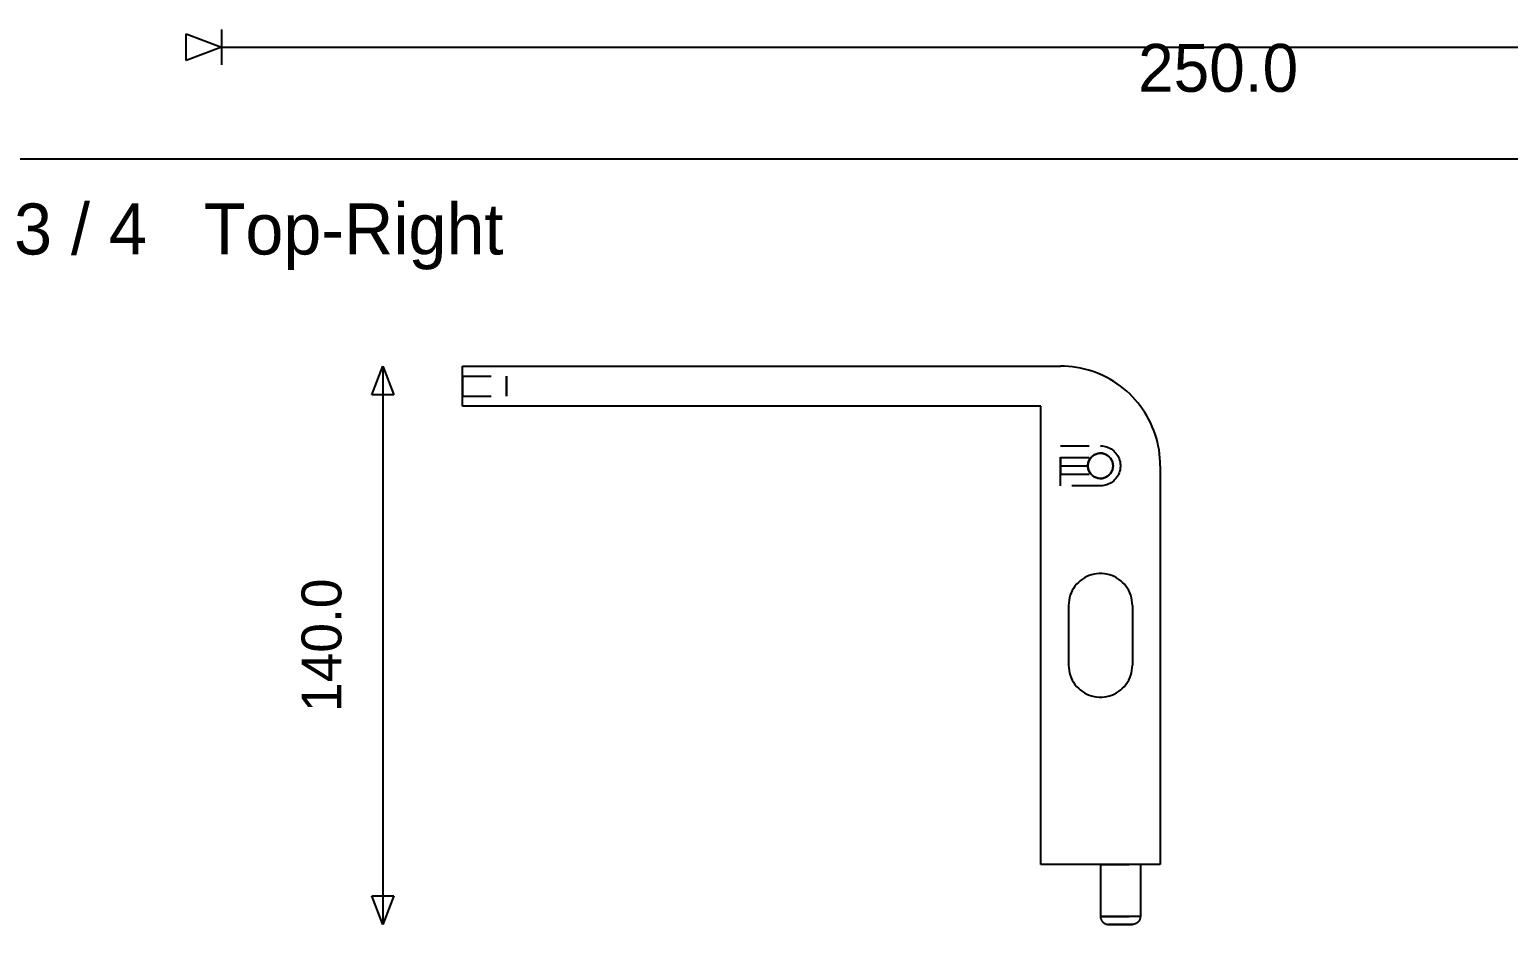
# Model space of a CAD drawing. Extents: x 8 to 586, y 8 to 412.
# Drawn here: x 223 to 315.7, y 150 to 206.1 of the extents above; entities that cross this region are included whole.
import ezdxf
from ezdxf.enums import TextEntityAlignment as Align

# ---------------------------------------------------------------- set-up
doc = ezdxf.new("R2010")
doc.units = 0
doc.linetypes.add('DASHED', pattern=[3, 1.8, -1.2])
for name, color, linetype in [('DIMS', 1, 'CONTINUOUS'), ('FRAME', 250, 'CONTINUOUS'), ('HIDDEN', 8, 'DASHED'), ('LABEL', 7, 'CONTINUOUS'), ('TEXT', 7, 'CONTINUOUS'), ('VISIBLE', 7, 'CONTINUOUS')]:
    doc.layers.add(name, color=color, linetype=linetype)

msp = doc.modelspace()

# ---------------------------------------------------------------- linework, layer by layer
at = {"layer": 'DIMS'}
for p, q in [((235, 206.1), (235, 203.9)), ((232.8, 204.164), (232.8, 205.836)), ((232.8, 205.836), (235, 205)), ((235, 205), (232.8, 204.164)), ((235, 205), (360, 205)), ((244.441, 183.2), (245.125, 185)), ((245.125, 185), (245.125, 150)), ((245.125, 185), (245.809, 183.2)), ((245.809, 183.2), (244.441, 183.2)), ((245.125, 150), (244.441, 151.8)), ((244.441, 151.8), (245.809, 151.8)), ((245.809, 151.8), (245.125, 150))]:
    msp.add_line(p, q, dxfattribs=at)
at = {"layer": 'FRAME'}
msp.add_line((220, 198), (324, 198), dxfattribs=at)
at = {"layer": 'HIDDEN'}
for p, q in [((250.125, 185), (287.625, 185)), ((250.125, 182.5), (250.125, 185)), ((287.8767, 184.9949), (287.625, 185)), ((288.1279, 184.9797), (287.8767, 184.9949)), ((288.3784, 184.9544), (288.1279, 184.9797)), ((288.6276, 184.9191), (288.3784, 184.9544)), ((288.8752, 184.8737), (288.6276, 184.9191)), ((289.1207, 184.8184), (288.8752, 184.8737)), ((289.3639, 184.7532), (289.1207, 184.8184)), ((289.6042, 184.6784), (289.3639, 184.7532)), ((289.8413, 184.5939), (289.6042, 184.6784)), ((290.0748, 184.4999), (289.8413, 184.5939)), ((250.125, 184.375), (250.125, 183.125)), ((250.125, 183.125), (250.125, 184.375)), ((250.125, 184.375), (252.875, 184.375)), ((250.125, 184.375), (252.875, 184.375)), ((252.875, 184.375), (252.875, 183.125)), ((252.875, 183.125), (252.875, 184.375)), ((290.3043, 184.3966), (290.0748, 184.4999)), ((290.5295, 184.2841), (290.3043, 184.3966)), ((290.75, 184.1627), (290.5295, 184.2841)), ((290.9654, 184.0324), (290.75, 184.1627)), ((291.1754, 183.8936), (290.9654, 184.0324)), ((291.3796, 183.7465), (291.1754, 183.8936)), ((291.5778, 183.5913), (291.3796, 183.7465)), ((250.125, 183.125), (252.875, 183.125)), ((250.125, 183.125), (252.875, 183.125)), ((291.7695, 183.4282), (291.5778, 183.5913)), ((291.9545, 183.2575), (291.7695, 183.4282)), ((292.1325, 183.0795), (291.9545, 183.2575)), ((292.3032, 182.8945), (292.1325, 183.0795)), ((292.4663, 182.7028), (292.3032, 182.8945)), ((292.6215, 182.5046), (292.4663, 182.7028)), ((286.375, 182.5), (250.125, 182.5)), ((286.375, 153.75), (286.375, 182.5)), ((292.7686, 182.3004), (292.6215, 182.5046)), ((292.9074, 182.0904), (292.7686, 182.3004)), ((293.0377, 181.875), (292.9074, 182.0904)), ((293.1591, 181.6545), (293.0377, 181.875)), ((293.2716, 181.4293), (293.1591, 181.6545)), ((293.3749, 181.1998), (293.2716, 181.4293)), ((293.4689, 180.9663), (293.3749, 181.1998)), ((293.5534, 180.7292), (293.4689, 180.9663)), ((287.625, 180), (290.125, 180)), ((287.625, 177.5), (287.625, 180)), ((287.625, 180), (290.125, 180)), ((287.625, 177.5), (287.625, 180)), ((290.125, 180), (290.2256, 179.9959)), ((290.125, 180), (290.2256, 179.9959)), ((290.2256, 179.9959), (290.3255, 179.9838)), ((290.2256, 179.9959), (290.3255, 179.9838)), ((290.3255, 179.9838), (290.4241, 179.9637)), ((290.3255, 179.9838), (290.4241, 179.9637)), ((290.4241, 179.9637), (290.5208, 179.9357)), ((290.4241, 179.9637), (290.5208, 179.9357)), ((290.5208, 179.9357), (290.615, 179.9)), ((290.5208, 179.9357), (290.615, 179.9)), ((293.6282, 180.4889), (293.5534, 180.7292)), ((293.6934, 180.2457), (293.6282, 180.4889)), ((293.7487, 180.0002), (293.6934, 180.2457)), ((293.7941, 179.7526), (293.7487, 180.0002)), ((287.625, 179.2615), (287.625, 179.275)), ((287.625, 179.275), (287.625, 179.2481)), ((287.625, 179.275), (289.5347, 179.275)), ((287.625, 179.2481), (287.625, 179.2615)), ((287.625, 179.2346), (287.625, 179.2481)), ((287.625, 179.2481), (287.625, 179.2212)), ((287.625, 179.2212), (287.625, 179.2346)), ((287.625, 179.2077), (287.625, 179.2212)), ((287.625, 179.2212), (287.625, 179.1942)), ((287.625, 179.1942), (287.625, 179.2077)), ((287.625, 179.1808), (287.625, 179.1942)), ((287.625, 179.1942), (287.625, 179.1673)), ((287.625, 179.1673), (287.625, 179.1808)), ((287.625, 179.1538), (287.625, 179.1673)), ((287.625, 179.1673), (287.625, 179.1404)), ((287.625, 179.1404), (287.625, 179.1538)), ((287.625, 179.1269), (287.625, 179.1404)), ((287.625, 179.1404), (287.625, 179.1135)), ((287.625, 179.1135), (287.625, 179.1269)), ((287.625, 179.1), (287.625, 179.1135)), ((287.625, 179.1135), (287.625, 179.0865)), ((287.625, 179.0865), (287.625, 179.1)), ((287.625, 179.0731), (287.625, 179.0865)), ((287.625, 179.0865), (287.625, 179.0596)), ((287.625, 179.0596), (287.625, 179.0731)), ((287.625, 179.0462), (287.625, 179.0596)), ((287.625, 179.0596), (287.625, 179.0327)), ((287.625, 179.0327), (287.625, 179.0462)), ((287.625, 179.0192), (287.625, 179.0327)), ((287.625, 179.0327), (287.625, 179.0058)), ((287.625, 179.0058), (287.625, 179.0192)), ((287.625, 178.9923), (287.625, 179.0058)), ((287.625, 179.0058), (287.625, 178.9788)), ((287.625, 178.9788), (287.625, 178.9923)), ((287.625, 178.9654), (287.625, 178.9788)), ((287.625, 178.9788), (287.625, 178.9519)), ((289.358, 178.9391), (289.3982, 179.0597)), ((289.3982, 179.0597), (289.4573, 179.1722)), ((289.4573, 179.1722), (289.5337, 179.2739)), ((289.5337, 179.2739), (289.6254, 179.3619)), ((289.6254, 179.3619), (289.73, 179.4342)), ((289.73, 179.4342), (289.8449, 179.4887)), ((289.8449, 179.4887), (289.967, 179.524)), ((289.967, 179.524), (290.0932, 179.5394)), ((290.0932, 179.5394), (290.2202, 179.5342)), ((290.2202, 179.5342), (290.3448, 179.5088)), ((290.3448, 179.5088), (290.4637, 179.4637)), ((290.4637, 179.4637), (290.5738, 179.4002)), ((290.5738, 179.4002), (290.6723, 179.3197)), ((290.615, 179.9), (290.7059, 179.8568)), ((290.615, 179.9), (290.7059, 179.8568)), ((290.6723, 179.3197), (290.7566, 179.2246)), ((290.7059, 179.8568), (290.7931, 179.8065)), ((290.7059, 179.8568), (290.7931, 179.8065)), ((290.7566, 179.2246), (290.8245, 179.1171)), ((290.7931, 179.8065), (290.8759, 179.7493)), ((290.7931, 179.8065), (290.8759, 179.7493)), ((290.8245, 179.1171), (290.8743, 179.0002)), ((290.8743, 179.0002), (290.9048, 178.8767)), ((290.8759, 179.7493), (290.9539, 179.6856)), ((290.8759, 179.7493), (290.9539, 179.6856)), ((290.9539, 179.6856), (291.0265, 179.6159)), ((290.9539, 179.6856), (291.0265, 179.6159)), ((291.0265, 179.6159), (291.0933, 179.5406)), ((291.0265, 179.6159), (291.0933, 179.5406)), ((291.0933, 179.5406), (291.1537, 179.4601)), ((291.0933, 179.5406), (291.1537, 179.4601)), ((291.1537, 179.4601), (291.2075, 179.375)), ((291.1537, 179.4601), (291.2075, 179.375)), ((291.2075, 179.375), (291.2543, 179.2859)), ((291.2075, 179.375), (291.2543, 179.2859)), ((291.2543, 179.2859), (291.2938, 179.1933)), ((291.2543, 179.2859), (291.2938, 179.1933)), ((291.2938, 179.1933), (291.3256, 179.0978)), ((291.2938, 179.1933), (291.3256, 179.0978)), ((291.3256, 179.0978), (291.3497, 179)), ((291.3256, 179.0978), (291.3497, 179)), ((291.3497, 179), (291.3659, 178.9007)), ((291.3497, 179), (291.3659, 178.9007)), ((293.8294, 179.5034), (293.7941, 179.7526)), ((293.8547, 179.2529), (293.8294, 179.5034)), ((293.8699, 179.0017), (293.8547, 179.2529)), ((293.875, 178.75), (293.8699, 179.0017)), ((287.625, 178.9519), (287.625, 178.9654)), ((287.625, 178.9385), (287.625, 178.9519)), ((287.625, 178.9519), (287.625, 178.925)), ((287.625, 178.925), (287.625, 178.9385)), ((287.625, 178.9115), (287.625, 178.925)), ((287.625, 178.925), (287.625, 178.8981)), ((287.625, 178.8981), (287.625, 178.9115)), ((287.625, 178.8846), (287.625, 178.8981)), ((287.625, 178.8981), (287.625, 178.8712)), ((287.625, 178.8712), (287.625, 178.8846)), ((287.625, 178.8577), (287.625, 178.8712)), ((287.625, 178.8712), (287.625, 178.8442)), ((287.625, 178.8442), (287.625, 178.8577)), ((287.625, 178.8308), (287.625, 178.8442)), ((287.625, 178.8442), (287.625, 178.8173)), ((287.625, 178.8173), (287.625, 178.8308)), ((287.625, 178.8038), (287.625, 178.8173)), ((287.625, 178.8173), (287.625, 178.7904)), ((287.625, 178.7904), (287.625, 178.8038)), ((287.625, 178.7769), (287.625, 178.7904)), ((287.625, 178.7904), (287.625, 178.7635)), ((287.625, 178.7635), (287.625, 178.7769)), ((287.625, 178.75), (287.625, 178.7635)), ((287.625, 178.7635), (287.625, 178.7365)), ((287.625, 178.7365), (287.625, 178.75)), ((287.625, 178.75), (289.335, 178.75)), ((287.625, 178.7365), (287.625, 178.7096)), ((287.625, 178.7231), (287.625, 178.7365)), ((287.625, 178.7096), (287.625, 178.7231)), ((287.625, 178.7096), (287.625, 178.6827)), ((287.625, 178.6962), (287.625, 178.7096)), ((287.625, 178.6827), (287.625, 178.6962)), ((287.625, 178.6827), (287.625, 178.6558)), ((287.625, 178.6692), (287.625, 178.6827)), ((287.625, 178.6558), (287.625, 178.6692)), ((287.625, 178.6558), (287.625, 178.6288)), ((287.625, 178.6423), (287.625, 178.6558)), ((287.625, 178.6288), (287.625, 178.6423)), ((287.625, 178.6288), (287.625, 178.6019)), ((287.625, 178.6154), (287.625, 178.6288)), ((287.625, 178.6019), (287.625, 178.6154)), ((287.625, 178.6019), (287.625, 178.575)), ((287.625, 178.5885), (287.625, 178.6019)), ((287.625, 178.575), (287.625, 178.5885)), ((287.625, 178.575), (287.625, 178.5481)), ((287.625, 178.5615), (287.625, 178.575)), ((287.625, 178.5481), (287.625, 178.5615)), ((287.625, 178.5481), (287.625, 178.5212)), ((287.625, 178.5346), (287.625, 178.5481)), ((287.625, 178.5212), (287.625, 178.5346)), ((287.625, 178.5212), (287.625, 178.4942)), ((287.625, 178.5077), (287.625, 178.5212)), ((287.625, 178.4942), (287.625, 178.5077)), ((287.625, 178.4942), (287.625, 178.4673)), ((287.625, 178.4808), (287.625, 178.4942)), ((287.625, 178.4673), (287.625, 178.4808)), ((287.625, 178.4673), (287.625, 178.4404)), ((287.625, 178.4538), (287.625, 178.4673)), ((287.625, 178.4404), (287.625, 178.4538)), ((287.625, 178.4404), (287.625, 178.4135)), ((287.625, 178.4269), (287.625, 178.4404)), ((287.625, 178.4135), (287.625, 178.4269)), ((287.625, 178.4135), (287.625, 178.3865)), ((287.625, 178.4), (287.625, 178.4135)), ((287.625, 178.3865), (287.625, 178.4)), ((287.625, 178.3865), (287.625, 178.3596)), ((287.625, 178.3731), (287.625, 178.3865)), ((287.625, 178.3596), (287.625, 178.3731)), ((287.625, 178.3596), (287.625, 178.3327)), ((287.625, 178.3462), (287.625, 178.3596)), ((287.625, 178.3327), (287.625, 178.3462)), ((287.625, 178.3327), (287.625, 178.3058)), ((287.625, 178.3192), (287.625, 178.3327)), ((287.625, 178.3058), (287.625, 178.3192)), ((287.625, 178.3058), (287.625, 178.2788)), ((287.625, 178.2923), (287.625, 178.3058)), ((287.625, 178.2788), (287.625, 178.2923)), ((287.625, 178.2788), (287.625, 178.2519)), ((287.625, 178.2654), (287.625, 178.2788)), ((287.625, 178.2519), (287.625, 178.2654)), ((287.625, 178.2519), (287.625, 178.225)), ((287.625, 178.2385), (287.625, 178.2519)), ((287.625, 178.225), (287.625, 178.2385)), ((287.625, 178.225), (289.5347, 178.225)), ((289.3376, 178.8136), (289.358, 178.9391)), ((289.3376, 178.6864), (289.3376, 178.8136)), ((289.358, 178.5609), (289.3376, 178.6864)), ((289.3451, 178.8759), (289.3448, 178.8741)), ((289.3454, 178.8778), (289.3451, 178.8759)), ((289.3457, 178.8796), (289.3454, 178.8778)), ((289.346, 178.8815), (289.3457, 178.8796)), ((289.3463, 178.8833), (289.346, 178.8815)), ((289.3467, 178.8852), (289.3463, 178.8833)), ((289.347, 178.887), (289.3467, 178.8852)), ((289.3473, 178.8889), (289.347, 178.887)), ((289.3476, 178.8907), (289.3473, 178.8889)), ((289.348, 178.8926), (289.3476, 178.8907)), ((289.3483, 178.8944), (289.348, 178.8926)), ((289.3487, 178.8963), (289.3483, 178.8944)), ((289.349, 178.8981), (289.3487, 178.8963)), ((289.3494, 178.9), (289.349, 178.8981)), ((289.3497, 178.9018), (289.3494, 178.9)), ((289.3501, 178.9036), (289.3497, 178.9018)), ((289.3505, 178.9055), (289.3501, 178.9036)), ((289.3508, 178.9073), (289.3505, 178.9055)), ((289.3512, 178.9092), (289.3508, 178.9073)), ((289.3516, 178.911), (289.3512, 178.9092)), ((289.352, 178.9128), (289.3516, 178.911)), ((289.3524, 178.9147), (289.352, 178.9128)), ((289.3527, 178.9165), (289.3524, 178.9147)), ((289.3531, 178.9183), (289.3527, 178.9165)), ((289.3535, 178.9202), (289.3531, 178.9183)), ((289.354, 178.922), (289.3535, 178.9202)), ((289.3544, 178.9238), (289.354, 178.922)), ((289.3548, 178.9257), (289.3544, 178.9238)), ((289.3552, 178.9275), (289.3548, 178.9257)), ((289.3556, 178.9293), (289.3552, 178.9275)), ((289.3561, 178.9312), (289.3556, 178.9293)), ((289.3565, 178.933), (289.3561, 178.9312)), ((289.3569, 178.9348), (289.3565, 178.933)), ((289.3574, 178.9366), (289.3569, 178.9348)), ((289.3578, 178.9385), (289.3574, 178.9366)), ((289.3583, 178.9403), (289.3578, 178.9385)), ((289.3982, 178.4403), (289.358, 178.5609)), ((289.3587, 178.9421), (289.3583, 178.9403)), ((289.3592, 178.9439), (289.3587, 178.9421)), ((289.3596, 178.9457), (289.3592, 178.9439)), ((289.378, 178.493), (289.378, 178.493)), ((289.378, 178.493), (289.378, 178.4929)), ((289.378, 178.4929), (289.378, 178.4929)), ((289.378, 178.4929), (289.378, 178.4928)), ((289.378, 178.4928), (289.3781, 178.4928)), ((289.3781, 178.4928), (289.3781, 178.4927)), ((289.3781, 178.4927), (289.3781, 178.4927)), ((289.3781, 178.4927), (289.3781, 178.4926)), ((289.3781, 178.4926), (289.3781, 178.4926)), ((289.3781, 178.4926), (289.3781, 178.4925)), ((289.3781, 178.4925), (289.3782, 178.4925)), ((289.3782, 178.4925), (289.3782, 178.4924)), ((289.3782, 178.4924), (289.3782, 178.4924)), ((289.3782, 178.4924), (289.3782, 178.4923)), ((289.3782, 178.4923), (289.3782, 178.4922)), ((289.3782, 178.4922), (289.3782, 178.4922)), ((289.3782, 178.4922), (289.3783, 178.4921)), ((289.3783, 178.4921), (289.3783, 178.4921)), ((289.3783, 178.4921), (289.3783, 178.492)), ((289.3783, 178.492), (289.3783, 178.492)), ((289.3783, 178.492), (289.3783, 178.4919)), ((289.3783, 178.4919), (289.3784, 178.4919)), ((289.3784, 178.4919), (289.3784, 178.4918)), ((289.3784, 178.4918), (289.3784, 178.4918)), ((289.3784, 178.4918), (289.3784, 178.4917)), ((289.3784, 178.4917), (289.3784, 178.4917)), ((289.3784, 178.4917), (289.3784, 178.4916)), ((289.3784, 178.4916), (289.3785, 178.4916)), ((289.3785, 178.4916), (289.3785, 178.4915)), ((289.3785, 178.4915), (289.3785, 178.4915)), ((289.3785, 178.4915), (289.3785, 178.4914)), ((289.3785, 178.4914), (289.3785, 178.4914)), ((289.3785, 178.4914), (289.3786, 178.4913)), ((289.3786, 178.4913), (289.3786, 178.4913)), ((289.3786, 178.4913), (289.3786, 178.4912)), ((289.3786, 178.4912), (289.3786, 178.4911)), ((289.3786, 178.4911), (289.3786, 178.4911)), ((289.3786, 178.4911), (289.3786, 178.491)), ((289.3786, 178.491), (289.3787, 178.491)), ((289.4573, 178.3278), (289.3982, 178.4403)), ((289.4566, 178.3289), (289.4584, 178.3261)), ((289.5337, 178.2261), (289.4573, 178.3278)), ((289.4584, 178.3261), (289.4602, 178.3233)), ((289.4602, 178.3233), (289.462, 178.3205)), ((289.462, 178.3205), (289.4638, 178.3177)), ((289.4638, 178.3177), (289.4656, 178.3149)), ((289.4656, 178.3149), (289.4675, 178.3121)), ((289.4675, 178.3121), (289.4693, 178.3093)), ((289.4693, 178.3093), (289.4712, 178.3066)), ((289.4712, 178.3066), (289.4731, 178.3038)), ((289.4731, 178.3038), (289.475, 178.3011)), ((289.475, 178.3011), (289.4769, 178.2983)), ((289.4769, 178.2983), (289.4788, 178.2956)), ((289.4788, 178.2956), (289.4807, 178.2929)), ((289.4807, 178.2929), (289.4826, 178.2901)), ((289.4826, 178.2901), (289.4846, 178.2874)), ((289.4846, 178.2874), (289.4865, 178.2847)), ((289.4865, 178.2847), (289.4885, 178.282)), ((289.4885, 178.282), (289.4905, 178.2794)), ((289.4905, 178.2794), (289.4925, 178.2767)), ((289.4925, 178.2767), (289.4945, 178.274)), ((289.4945, 178.274), (289.4965, 178.2714)), ((289.4965, 178.2714), (289.4985, 178.2687)), ((289.4985, 178.2687), (289.5006, 178.2661)), ((289.5006, 178.2661), (289.5026, 178.2634)), ((289.5026, 178.2634), (289.5047, 178.2608)), ((289.5047, 178.2608), (289.5068, 178.2582)), ((289.5068, 178.2582), (289.5088, 178.2556)), ((289.5088, 178.2556), (289.5109, 178.253)), ((289.5109, 178.253), (289.513, 178.2504)), ((289.513, 178.2504), (289.5152, 178.2478)), ((289.5152, 178.2478), (289.5173, 178.2452)), ((289.5173, 178.2452), (289.5194, 178.2427)), ((289.5194, 178.2427), (289.5216, 178.2401)), ((289.5216, 178.2401), (289.5237, 178.2376)), ((289.5237, 178.2376), (289.5259, 178.235)), ((289.5259, 178.235), (289.5281, 178.2325)), ((289.5281, 178.2325), (289.5303, 178.23)), ((289.5303, 178.23), (289.5325, 178.2275)), ((289.5325, 178.2275), (289.5347, 178.225)), ((289.6254, 178.1381), (289.5337, 178.2261)), ((289.73, 178.0658), (289.6254, 178.1381)), ((289.8449, 178.0113), (289.73, 178.0658)), ((290.5738, 178.0998), (290.4637, 178.0363)), ((290.6723, 178.1803), (290.5738, 178.0998)), ((290.7566, 178.2754), (290.6723, 178.1803)), ((290.8245, 178.3829), (290.7566, 178.2754)), ((290.8743, 178.4998), (290.8245, 178.3829)), ((290.9048, 178.6233), (290.8743, 178.4998)), ((290.9048, 178.8767), (290.915, 178.75)), ((290.915, 178.75), (290.9048, 178.6233)), ((291.2075, 178.125), (291.1537, 178.0399)), ((291.2075, 178.125), (291.1537, 178.0399)), ((291.2543, 178.2141), (291.2075, 178.125)), ((291.2543, 178.2141), (291.2075, 178.125)), ((291.2938, 178.3067), (291.2543, 178.2141)), ((291.2938, 178.3067), (291.2543, 178.2141)), ((291.3256, 178.4022), (291.2938, 178.3067)), ((291.3256, 178.4022), (291.2938, 178.3067)), ((291.3497, 178.5), (291.3256, 178.4022)), ((291.3497, 178.5), (291.3256, 178.4022)), ((291.3659, 178.5993), (291.3497, 178.5)), ((291.3659, 178.5993), (291.3497, 178.5)), ((291.3659, 178.9007), (291.374, 178.8003)), ((291.3659, 178.9007), (291.374, 178.8003)), ((291.374, 178.6997), (291.3659, 178.5993)), ((291.374, 178.6997), (291.3659, 178.5993)), ((291.374, 178.8003), (291.374, 178.6997)), ((291.374, 178.8003), (291.374, 178.6997)), ((293.875, 178.75), (293.875, 153.75)), ((290.125, 177.5), (287.625, 177.5)), ((290.125, 177.5), (287.625, 177.5)), ((289.967, 177.976), (289.8449, 178.0113)), ((290.0932, 177.9606), (289.967, 177.976)), ((290.2202, 177.9658), (290.0932, 177.9606)), ((290.2256, 177.5041), (290.125, 177.5)), ((290.2256, 177.5041), (290.125, 177.5)), ((290.3448, 177.9912), (290.2202, 177.9658)), ((290.3255, 177.5162), (290.2256, 177.5041)), ((290.3255, 177.5162), (290.2256, 177.5041)), ((290.4241, 177.5363), (290.3255, 177.5162)), ((290.4241, 177.5363), (290.3255, 177.5162)), ((290.4637, 178.0363), (290.3448, 177.9912)), ((290.5208, 177.5643), (290.4241, 177.5363)), ((290.5208, 177.5643), (290.4241, 177.5363)), ((290.615, 177.6), (290.5208, 177.5643)), ((290.615, 177.6), (290.5208, 177.5643)), ((290.7059, 177.6432), (290.615, 177.6)), ((290.7059, 177.6432), (290.615, 177.6)), ((290.7931, 177.6935), (290.7059, 177.6432)), ((290.7931, 177.6935), (290.7059, 177.6432)), ((290.8759, 177.7507), (290.7931, 177.6935)), ((290.8759, 177.7507), (290.7931, 177.6935)), ((290.9539, 177.8144), (290.8759, 177.7507)), ((290.9539, 177.8144), (290.8759, 177.7507)), ((291.0265, 177.8841), (290.9539, 177.8144)), ((291.0265, 177.8841), (290.9539, 177.8144)), ((291.0933, 177.9594), (291.0265, 177.8841)), ((291.0933, 177.9594), (291.0265, 177.8841)), ((291.1537, 178.0399), (291.0933, 177.9594)), ((291.1537, 178.0399), (291.0933, 177.9594)), ((288.9889, 171.646), (288.8601, 171.5492)), ((289.125, 171.7321), (288.9889, 171.646)), ((289.2676, 171.8069), (289.125, 171.7321)), ((289.4158, 171.87), (289.2676, 171.8069)), ((289.5686, 171.921), (289.4158, 171.87)), ((289.7249, 171.9596), (289.5686, 171.921)), ((289.8839, 171.9854), (289.7249, 171.9596)), ((290.0445, 171.9984), (289.8839, 171.9854)), ((290.2055, 171.9984), (290.0445, 171.9984)), ((290.3661, 171.9854), (290.2055, 171.9984)), ((290.5251, 171.9596), (290.3661, 171.9854)), ((290.6814, 171.921), (290.5251, 171.9596)), ((290.8342, 171.87), (290.6814, 171.921)), ((290.9824, 171.8069), (290.8342, 171.87)), ((291.125, 171.7321), (290.9824, 171.8069)), ((291.2611, 171.646), (291.125, 171.7321)), ((291.3899, 171.5492), (291.2611, 171.646)), ((288.2279, 170.6333), (288.1831, 170.4786)), ((288.285, 170.7839), (288.2279, 170.6333)), ((288.3541, 170.9294), (288.285, 170.7839)), ((288.4346, 171.0689), (288.3541, 170.9294)), ((288.5261, 171.2015), (288.4346, 171.0689)), ((288.628, 171.3262), (288.5261, 171.2015)), ((288.7396, 171.4424), (288.628, 171.3262)), ((288.8601, 171.5492), (288.7396, 171.4424)), ((291.5104, 171.4424), (291.3899, 171.5492)), ((291.622, 171.3262), (291.5104, 171.4424)), ((291.7239, 171.2015), (291.622, 171.3262)), ((291.8154, 171.0689), (291.7239, 171.2015)), ((291.8959, 170.9294), (291.8154, 171.0689)), ((291.965, 170.7839), (291.8959, 170.9294)), ((292.0221, 170.6333), (291.965, 170.7839)), ((292.0669, 170.4786), (292.0221, 170.6333)), ((288.1315, 170.1609), (288.125, 170)), ((288.125, 170), (288.125, 166.25)), ((288.1509, 170.3208), (288.1315, 170.1609)), ((288.1831, 170.4786), (288.1509, 170.3208)), ((292.0991, 170.3208), (292.0669, 170.4786)), ((292.1185, 170.1609), (292.0991, 170.3208)), ((292.125, 170), (292.1185, 170.1609)), ((292.125, 170), (292.125, 166.25)), ((288.125, 166.25), (288.1315, 166.0891)), ((288.1315, 166.0891), (288.1509, 165.9292)), ((292.0991, 165.9292), (292.1185, 166.0891)), ((292.1185, 166.0891), (292.125, 166.25)), ((288.1509, 165.9292), (288.1831, 165.7714)), ((288.1831, 165.7714), (288.2279, 165.6167)), ((288.2279, 165.6167), (288.285, 165.4661)), ((288.285, 165.4661), (288.3541, 165.3206)), ((288.3541, 165.3206), (288.4346, 165.1811)), ((288.4346, 165.1811), (288.5261, 165.0485)), ((291.7239, 165.0485), (291.8154, 165.1811)), ((291.8154, 165.1811), (291.8959, 165.3206)), ((291.8959, 165.3206), (291.965, 165.4661)), ((291.965, 165.4661), (292.0221, 165.6167)), ((292.0221, 165.6167), (292.0669, 165.7714)), ((292.0669, 165.7714), (292.0991, 165.9292)), ((288.5261, 165.0485), (288.628, 164.9238)), ((288.628, 164.9238), (288.7396, 164.8076)), ((288.7396, 164.8076), (288.8601, 164.7008)), ((288.8601, 164.7008), (288.9889, 164.604)), ((288.9889, 164.604), (289.125, 164.5179)), ((289.125, 164.5179), (289.2676, 164.4431)), ((289.2676, 164.4431), (289.4158, 164.38)), ((289.4158, 164.38), (289.5686, 164.329)), ((289.5686, 164.329), (289.7249, 164.2904)), ((289.7249, 164.2904), (289.8839, 164.2646)), ((289.8839, 164.2646), (290.0445, 164.2516)), ((290.0445, 164.2516), (290.2055, 164.2516)), ((290.2055, 164.2516), (290.3661, 164.2646)), ((290.3661, 164.2646), (290.5251, 164.2904)), ((290.5251, 164.2904), (290.6814, 164.329)), ((290.6814, 164.329), (290.8342, 164.38)), ((290.8342, 164.38), (290.9824, 164.4431)), ((290.9824, 164.4431), (291.125, 164.5179)), ((291.125, 164.5179), (291.2611, 164.604)), ((291.2611, 164.604), (291.3899, 164.7008)), ((291.3899, 164.7008), (291.5104, 164.8076)), ((291.5104, 164.8076), (291.622, 164.9238)), ((291.622, 164.9238), (291.7239, 165.0485)), ((293.875, 153.75), (286.375, 153.75)), ((290.125, 153.75), (290.125, 150.5)), ((292.625, 153.75), (290.125, 153.75)), ((290.125, 153.75), (292.625, 153.75)), ((292.625, 153.75), (292.625, 150.5)), ((290.125, 150.5), (292.625, 150.5)), ((292.5475, 150.2328), (292.5359, 150.2164)), ((292.5574, 150.2503), (292.5475, 150.2328)), ((292.5671, 150.268), (292.5574, 150.2503)), ((292.5766, 150.2857), (292.5671, 150.268)), ((292.5843, 150.3043), (292.5766, 150.2857)), ((292.592, 150.3229), (292.5843, 150.3043)), ((292.5989, 150.3418), (292.592, 150.3229)), ((292.6045, 150.3611), (292.5989, 150.3418)), ((292.6101, 150.3805), (292.6045, 150.3611)), ((292.6144, 150.4001), (292.6101, 150.3805)), ((292.6178, 150.4199), (292.6144, 150.4001)), ((292.6211, 150.4398), (292.6178, 150.4199)), ((292.6227, 150.4598), (292.6211, 150.4398)), ((292.6239, 150.4799), (292.6227, 150.4598)), ((292.625, 150.5), (292.6239, 150.4799)), ((290.625, 150), (292.125, 150)), ((292.1451, 150.0011), (292.125, 150)), ((292.1652, 150.0023), (292.1451, 150.0011)), ((292.1852, 150.0039), (292.1652, 150.0023)), ((292.2051, 150.0072), (292.1852, 150.0039)), ((292.2249, 150.0106), (292.2051, 150.0072)), ((292.2445, 150.0149), (292.2249, 150.0106)), ((292.2639, 150.0205), (292.2445, 150.0149)), ((292.2832, 150.0261), (292.2639, 150.0205)), ((292.3021, 150.033), (292.2832, 150.0261)), ((292.3207, 150.0407), (292.3021, 150.033)), ((292.3393, 150.0484), (292.3207, 150.0407)), ((292.357, 150.0579), (292.3393, 150.0484)), ((292.3747, 150.0676), (292.357, 150.0579)), ((292.3922, 150.0775), (292.3747, 150.0676)), ((292.4086, 150.0891), (292.3922, 150.0775)), ((292.425, 150.1008), (292.4086, 150.0891)), ((292.441, 150.1129), (292.425, 150.1008)), ((292.456, 150.1263), (292.441, 150.1129)), ((292.471, 150.1397), (292.456, 150.1263)), ((292.4853, 150.154), (292.471, 150.1397)), ((292.4987, 150.169), (292.4853, 150.154)), ((292.5121, 150.184), (292.4987, 150.169)), ((292.5242, 150.2), (292.5121, 150.184)), ((292.5359, 150.2164), (292.5242, 150.2))]:
    msp.add_line(p, q, dxfattribs=at)
at = {"layer": 'VISIBLE'}
for p, q in [((250.125, 185), (287.625, 185)), ((250.125, 182.5), (250.125, 185)), ((287.8767, 184.9949), (287.625, 185)), ((288.1279, 184.9797), (287.8767, 184.9949)), ((288.3784, 184.9544), (288.1279, 184.9797)), ((288.6276, 184.9191), (288.3784, 184.9544)), ((288.8752, 184.8737), (288.6276, 184.9191)), ((289.1207, 184.8184), (288.8752, 184.8737)), ((289.3639, 184.7532), (289.1207, 184.8184)), ((289.6042, 184.6784), (289.3639, 184.7532)), ((289.8413, 184.5939), (289.6042, 184.6784)), ((290.0748, 184.4999), (289.8413, 184.5939)), ((290.3043, 184.3966), (290.0748, 184.4999)), ((290.5295, 184.2841), (290.3043, 184.3966)), ((290.75, 184.1627), (290.5295, 184.2841)), ((290.9654, 184.0324), (290.75, 184.1627)), ((291.1754, 183.8936), (290.9654, 184.0324)), ((291.3796, 183.7465), (291.1754, 183.8936)), ((291.5778, 183.5913), (291.3796, 183.7465)), ((291.7695, 183.4282), (291.5778, 183.5913)), ((291.9545, 183.2575), (291.7695, 183.4282)), ((292.1325, 183.0795), (291.9545, 183.2575)), ((292.3032, 182.8945), (292.1325, 183.0795)), ((292.4663, 182.7028), (292.3032, 182.8945)), ((292.6215, 182.5046), (292.4663, 182.7028)), ((286.375, 182.5), (250.125, 182.5)), ((286.375, 153.75), (286.375, 182.5)), ((292.7686, 182.3004), (292.6215, 182.5046)), ((292.9074, 182.0904), (292.7686, 182.3004)), ((293.0377, 181.875), (292.9074, 182.0904)), ((293.1591, 181.6545), (293.0377, 181.875)), ((293.2716, 181.4293), (293.1591, 181.6545)), ((293.3749, 181.1998), (293.2716, 181.4293)), ((293.4689, 180.9663), (293.3749, 181.1998)), ((293.5534, 180.7292), (293.4689, 180.9663)), ((293.6282, 180.4889), (293.5534, 180.7292)), ((293.6934, 180.2457), (293.6282, 180.4889)), ((293.7487, 180.0002), (293.6934, 180.2457)), ((293.7941, 179.7526), (293.7487, 180.0002)), ((289.3982, 179.0597), (289.358, 178.9391)), ((289.3673, 178.9737), (289.3646, 178.9644)), ((289.3657, 178.968), (289.3699, 178.9821)), ((289.3701, 178.9829), (289.3673, 178.9737)), ((289.3699, 178.9821), (289.3743, 178.9961)), ((289.373, 178.9921), (289.3701, 178.9829)), ((289.376, 179.0013), (289.373, 178.9921)), ((289.3743, 178.9961), (289.379, 179.0101)), ((289.3792, 179.0104), (289.376, 179.0013)), ((289.379, 179.0101), (289.384, 179.024)), ((289.3824, 179.0195), (289.3792, 179.0104)), ((289.3857, 179.0285), (289.3824, 179.0195)), ((289.384, 179.024), (289.3893, 179.0377)), ((289.3892, 179.0376), (289.3857, 179.0285)), ((289.3928, 179.0465), (289.3892, 179.0376)), ((289.3893, 179.0377), (289.3947, 179.0514)), ((289.3964, 179.0555), (289.3928, 179.0465)), ((289.3947, 179.0514), (289.4005, 179.0649)), ((289.4002, 179.0643), (289.3964, 179.0555)), ((289.4573, 179.1722), (289.3982, 179.0597)), ((289.4041, 179.0732), (289.4002, 179.0643)), ((289.4005, 179.0649), (289.4065, 179.0784)), ((289.4081, 179.0819), (289.4041, 179.0732)), ((289.4065, 179.0784), (289.4127, 179.0917)), ((289.4122, 179.0907), (289.4081, 179.0819)), ((289.4164, 179.0994), (289.4122, 179.0907)), ((289.4127, 179.0917), (289.4192, 179.1049)), ((289.4208, 179.108), (289.4164, 179.0994)), ((289.4192, 179.1049), (289.426, 179.118)), ((289.4252, 179.1166), (289.4208, 179.108)), ((289.4297, 179.1251), (289.4252, 179.1166)), ((289.426, 179.118), (289.4329, 179.131)), ((289.4344, 179.1336), (289.4297, 179.1251)), ((289.4329, 179.131), (289.4402, 179.1438)), ((289.4391, 179.142), (289.4344, 179.1336)), ((289.4439, 179.1503), (289.4391, 179.142)), ((289.4402, 179.1438), (289.4476, 179.1565)), ((289.4489, 179.1586), (289.4439, 179.1503)), ((289.4476, 179.1565), (289.4553, 179.1691)), ((289.4539, 179.1668), (289.4489, 179.1586)), ((289.4591, 179.175), (289.4539, 179.1668)), ((289.4553, 179.1691), (289.4632, 179.1815)), ((289.5337, 179.2739), (289.4573, 179.1722)), ((289.4643, 179.1831), (289.4591, 179.175)), ((289.4632, 179.1815), (289.4714, 179.1937)), ((289.4697, 179.1912), (289.4643, 179.1831)), ((289.4751, 179.1991), (289.4697, 179.1912)), ((289.4714, 179.1937), (289.4798, 179.2058)), ((289.4806, 179.207), (289.4751, 179.1991)), ((289.4798, 179.2058), (289.4884, 179.2178)), ((289.4863, 179.2149), (289.4806, 179.207)), ((289.492, 179.2227), (289.4863, 179.2149)), ((289.4884, 179.2178), (289.4972, 179.2296)), ((289.4978, 179.2304), (289.492, 179.2227)), ((289.4972, 179.2296), (289.5063, 179.2412)), ((289.5037, 179.238), (289.4978, 179.2304)), ((289.5097, 179.2455), (289.5037, 179.238)), ((289.5063, 179.2412), (289.5155, 179.2526)), ((289.5158, 179.253), (289.5097, 179.2455)), ((289.5155, 179.2526), (289.525, 179.2639)), ((289.522, 179.2604), (289.5158, 179.253)), ((289.5283, 179.2677), (289.522, 179.2604)), ((289.525, 179.2639), (289.5347, 179.275)), ((289.5347, 179.275), (289.5283, 179.2677)), ((289.6254, 179.3619), (289.5337, 179.2739)), ((289.73, 179.4342), (289.6254, 179.3619)), ((289.8449, 179.4887), (289.73, 179.4342)), ((289.967, 179.524), (289.8449, 179.4887)), ((290.0932, 179.5394), (289.967, 179.524)), ((290.2202, 179.5342), (290.0932, 179.5394)), ((290.3448, 179.5088), (290.2202, 179.5342)), ((290.4637, 179.4637), (290.3448, 179.5088)), ((290.5738, 179.4002), (290.4637, 179.4637)), ((290.6723, 179.3197), (290.5738, 179.4002)), ((290.7566, 179.2246), (290.6723, 179.3197)), ((290.8245, 179.1171), (290.7566, 179.2246)), ((290.8743, 179.0002), (290.8245, 179.1171)), ((290.9048, 178.8767), (290.8743, 179.0002)), ((293.8294, 179.5034), (293.7941, 179.7526)), ((293.8547, 179.2529), (293.8294, 179.5034)), ((293.8699, 179.0017), (293.8547, 179.2529)), ((293.875, 178.75), (293.8699, 179.0017)), ((289.3352, 178.7656), (289.335, 178.7557)), ((289.335, 178.75), (289.3351, 178.7647)), ((289.335, 178.7557), (289.335, 178.7458)), ((289.3351, 178.7353), (289.335, 178.75)), ((289.335, 178.7458), (289.3351, 178.7359)), ((289.3351, 178.7647), (289.3355, 178.7794)), ((289.3351, 178.7359), (289.3354, 178.726)), ((289.3355, 178.7206), (289.3351, 178.7353)), ((289.3354, 178.7755), (289.3352, 178.7656)), ((289.3358, 178.7854), (289.3354, 178.7755)), ((289.3354, 178.726), (289.3357, 178.7161)), ((289.3355, 178.7794), (289.3362, 178.7942)), ((289.3362, 178.7058), (289.3355, 178.7206)), ((289.3357, 178.7161), (289.3362, 178.7062)), ((289.3363, 178.7953), (289.3358, 178.7854)), ((289.3362, 178.7942), (289.3372, 178.8088)), ((289.3362, 178.7062), (289.3368, 178.6963)), ((289.3372, 178.6912), (289.3362, 178.7058)), ((289.3369, 178.8052), (289.3363, 178.7953)), ((289.3368, 178.6963), (289.3376, 178.6865)), ((289.3377, 178.8151), (289.3369, 178.8052)), ((289.3372, 178.8088), (289.3384, 178.8235)), ((289.3384, 178.6765), (289.3372, 178.6912)), ((289.358, 178.9391), (289.3376, 178.8136)), ((289.3376, 178.8136), (289.3376, 178.6864)), ((289.3376, 178.6865), (289.3384, 178.6766)), ((289.3376, 178.6864), (289.358, 178.5609)), ((289.3386, 178.825), (289.3377, 178.8151)), ((289.3384, 178.8235), (289.3399, 178.8382)), ((289.3384, 178.6766), (289.3394, 178.6667)), ((289.3399, 178.6618), (289.3384, 178.6765)), ((289.3396, 178.8348), (289.3386, 178.825)), ((289.3394, 178.6667), (289.3405, 178.6569)), ((289.3407, 178.8447), (289.3396, 178.8348)), ((289.3399, 178.8382), (289.3417, 178.8528)), ((289.3417, 178.6472), (289.3399, 178.6618)), ((289.3405, 178.6569), (289.3417, 178.6471)), ((289.3419, 178.8545), (289.3407, 178.8447)), ((289.3417, 178.8528), (289.3438, 178.8674)), ((289.3438, 178.6326), (289.3417, 178.6472)), ((289.3417, 178.6471), (289.3431, 178.6372)), ((289.3433, 178.8643), (289.3419, 178.8545)), ((289.3431, 178.6372), (289.3446, 178.6274)), ((289.3448, 178.8741), (289.3433, 178.8643)), ((289.3438, 178.8674), (289.3461, 178.8819)), ((289.3461, 178.6181), (289.3438, 178.6326)), ((289.3446, 178.6274), (289.3462, 178.6177)), ((289.3461, 178.8819), (289.3487, 178.8964)), ((289.3487, 178.6036), (289.3461, 178.6181)), ((289.3462, 178.6177), (289.3479, 178.6079)), ((289.3479, 178.6079), (289.3497, 178.5982)), ((289.3487, 178.8964), (289.3515, 178.9108)), ((289.3515, 178.5892), (289.3487, 178.6036)), ((289.3497, 178.5982), (289.3517, 178.5885)), ((289.3515, 178.9108), (289.3547, 178.9252)), ((289.3547, 178.5748), (289.3515, 178.5892)), ((289.3517, 178.5885), (289.3538, 178.5788)), ((289.3538, 178.5788), (289.356, 178.5691)), ((289.3547, 178.9252), (289.3581, 178.9395)), ((289.3581, 178.5605), (289.3547, 178.5748)), ((289.356, 178.5691), (289.3583, 178.5595)), ((289.358, 178.5609), (289.3982, 178.4403)), ((289.3581, 178.9395), (289.3617, 178.9538)), ((289.3617, 178.5462), (289.3581, 178.5605)), ((289.3583, 178.5595), (289.3608, 178.5499)), ((289.3621, 178.9551), (289.3596, 178.9457)), ((289.3608, 178.5499), (289.3633, 178.5403)), ((289.3617, 178.9538), (289.3657, 178.968)), ((289.3657, 178.532), (289.3617, 178.5462)), ((289.3646, 178.9644), (289.3621, 178.9551)), ((289.3633, 178.5403), (289.366, 178.5308)), ((289.3699, 178.5179), (289.3657, 178.532)), ((289.366, 178.5308), (289.3688, 178.5213)), ((289.3688, 178.5213), (289.3718, 178.5118)), ((289.3743, 178.5039), (289.3699, 178.5179)), ((289.3718, 178.5118), (289.3748, 178.5024)), ((289.379, 178.4899), (289.3743, 178.5039)), ((289.3748, 178.5024), (289.378, 178.493)), ((289.3787, 178.491), (289.3802, 178.4866)), ((289.384, 178.476), (289.379, 178.4899)), ((289.3802, 178.4866), (289.3817, 178.4823)), ((289.3817, 178.4823), (289.3833, 178.4779)), ((289.3833, 178.4779), (289.3849, 178.4736)), ((289.3893, 178.4623), (289.384, 178.476)), ((289.3849, 178.4736), (289.3866, 178.4693)), ((289.3866, 178.4693), (289.3882, 178.465)), ((289.3882, 178.465), (289.3899, 178.4607)), ((289.3947, 178.4486), (289.3893, 178.4623)), ((289.3899, 178.4607), (289.3916, 178.4564)), ((289.3916, 178.4564), (289.3933, 178.4521)), ((289.3933, 178.4521), (289.3951, 178.4478)), ((289.4005, 178.4351), (289.3947, 178.4486)), ((289.3951, 178.4478), (289.3969, 178.4435)), ((289.3969, 178.4435), (289.3987, 178.4393)), ((289.3982, 178.4403), (289.4573, 178.3278)), ((289.3987, 178.4393), (289.4005, 178.435)), ((289.4065, 178.4216), (289.4005, 178.4351)), ((289.4005, 178.435), (289.4024, 178.4308)), ((289.4024, 178.4308), (289.4042, 178.4266)), ((289.4042, 178.4266), (289.4061, 178.4224)), ((289.4061, 178.4224), (289.4081, 178.4182)), ((289.4127, 178.4083), (289.4065, 178.4216)), ((289.4081, 178.4182), (289.41, 178.414)), ((289.41, 178.414), (289.412, 178.4098)), ((289.412, 178.4098), (289.414, 178.4056)), ((289.4192, 178.3951), (289.4127, 178.4083)), ((289.414, 178.4056), (289.416, 178.4015)), ((289.416, 178.4015), (289.4181, 178.3973)), ((289.4181, 178.3973), (289.4202, 178.3932)), ((289.426, 178.382), (289.4192, 178.3951)), ((289.4202, 178.3932), (289.4223, 178.3891)), ((289.4223, 178.3891), (289.4244, 178.385)), ((289.4244, 178.385), (289.4265, 178.3809)), ((289.4329, 178.369), (289.426, 178.382)), ((289.4265, 178.3809), (289.4287, 178.3768)), ((289.4287, 178.3768), (289.4309, 178.3728)), ((289.4309, 178.3728), (289.4331, 178.3687)), ((289.4402, 178.3562), (289.4329, 178.369)), ((289.4331, 178.3687), (289.4354, 178.3647)), ((289.4354, 178.3647), (289.4376, 178.3606)), ((289.4376, 178.3606), (289.4399, 178.3566)), ((289.4399, 178.3566), (289.4422, 178.3526)), ((289.4476, 178.3435), (289.4402, 178.3562)), ((289.4422, 178.3526), (289.4446, 178.3486)), ((289.4446, 178.3486), (289.4469, 178.3447)), ((289.4469, 178.3447), (289.4493, 178.3407)), ((289.4553, 178.3309), (289.4476, 178.3435)), ((289.4493, 178.3407), (289.4517, 178.3368)), ((289.4517, 178.3368), (289.4541, 178.3328)), ((289.4541, 178.3328), (289.4566, 178.3289)), ((289.4632, 178.3185), (289.4553, 178.3309)), ((289.4573, 178.3278), (289.5337, 178.2261)), ((289.4714, 178.3063), (289.4632, 178.3185)), ((289.4798, 178.2942), (289.4714, 178.3063)), ((289.4884, 178.2822), (289.4798, 178.2942)), ((289.4972, 178.2704), (289.4884, 178.2822)), ((289.5063, 178.2588), (289.4972, 178.2704)), ((289.5155, 178.2474), (289.5063, 178.2588)), ((289.525, 178.2361), (289.5155, 178.2474)), ((289.5347, 178.225), (289.525, 178.2361)), ((289.5337, 178.2261), (289.6254, 178.1381)), ((289.6254, 178.1381), (289.73, 178.0658)), ((289.73, 178.0658), (289.8449, 178.0113)), ((290.4637, 178.0363), (290.5738, 178.0998)), ((290.5738, 178.0998), (290.6723, 178.1803)), ((290.6723, 178.1803), (290.7566, 178.2754)), ((290.7566, 178.2754), (290.8245, 178.3829)), ((290.8245, 178.3829), (290.8743, 178.4998)), ((290.8743, 178.4998), (290.9048, 178.6233)), ((290.915, 178.75), (290.9048, 178.8767)), ((290.9048, 178.6233), (290.915, 178.75)), ((293.875, 178.75), (293.875, 153.75)), ((289.8449, 178.0113), (289.967, 177.976)), ((289.967, 177.976), (290.0932, 177.9606)), ((290.0932, 177.9606), (290.2202, 177.9658)), ((290.2202, 177.9658), (290.3448, 177.9912)), ((290.3448, 177.9912), (290.4637, 178.0363)), ((288.9889, 171.646), (288.8601, 171.5492)), ((289.125, 171.7321), (288.9889, 171.646)), ((289.2676, 171.8069), (289.125, 171.7321)), ((289.4158, 171.87), (289.2676, 171.8069)), ((289.5686, 171.921), (289.4158, 171.87)), ((289.7249, 171.9596), (289.5686, 171.921)), ((289.8839, 171.9854), (289.7249, 171.9596)), ((290.0445, 171.9984), (289.8839, 171.9854)), ((290.2055, 171.9984), (290.0445, 171.9984)), ((290.3661, 171.9854), (290.2055, 171.9984)), ((290.5251, 171.9596), (290.3661, 171.9854)), ((290.6814, 171.921), (290.5251, 171.9596)), ((290.8342, 171.87), (290.6814, 171.921)), ((290.9824, 171.8069), (290.8342, 171.87)), ((291.125, 171.7321), (290.9824, 171.8069)), ((291.2611, 171.646), (291.125, 171.7321)), ((291.3899, 171.5492), (291.2611, 171.646)), ((288.2279, 170.6333), (288.1831, 170.4786)), ((288.285, 170.7839), (288.2279, 170.6333)), ((288.3541, 170.9294), (288.285, 170.7839)), ((288.4346, 171.0689), (288.3541, 170.9294)), ((288.5261, 171.2015), (288.4346, 171.0689)), ((288.628, 171.3262), (288.5261, 171.2015)), ((288.7396, 171.4424), (288.628, 171.3262)), ((288.8601, 171.5492), (288.7396, 171.4424)), ((291.5104, 171.4424), (291.3899, 171.5492)), ((291.622, 171.3262), (291.5104, 171.4424)), ((291.7239, 171.2015), (291.622, 171.3262)), ((291.8154, 171.0689), (291.7239, 171.2015)), ((291.8959, 170.9294), (291.8154, 171.0689)), ((291.965, 170.7839), (291.8959, 170.9294)), ((292.0221, 170.6333), (291.965, 170.7839)), ((292.0669, 170.4786), (292.0221, 170.6333)), ((288.1315, 170.1609), (288.125, 170)), ((288.125, 170), (288.125, 166.25)), ((288.1509, 170.3208), (288.1315, 170.1609)), ((288.1831, 170.4786), (288.1509, 170.3208)), ((292.0991, 170.3208), (292.0669, 170.4786)), ((292.1185, 170.1609), (292.0991, 170.3208)), ((292.125, 170), (292.1185, 170.1609)), ((292.125, 170), (292.125, 166.25)), ((288.125, 166.25), (288.1315, 166.0891)), ((288.1315, 166.0891), (288.1509, 165.9292)), ((292.0991, 165.9292), (292.1185, 166.0891)), ((292.1185, 166.0891), (292.125, 166.25)), ((288.1509, 165.9292), (288.1831, 165.7714)), ((288.1831, 165.7714), (288.2279, 165.6167)), ((288.2279, 165.6167), (288.285, 165.4661)), ((288.285, 165.4661), (288.3541, 165.3206)), ((288.3541, 165.3206), (288.4346, 165.1811)), ((288.4346, 165.1811), (288.5261, 165.0485)), ((291.7239, 165.0485), (291.8154, 165.1811)), ((291.8154, 165.1811), (291.8959, 165.3206)), ((291.8959, 165.3206), (291.965, 165.4661)), ((291.965, 165.4661), (292.0221, 165.6167)), ((292.0221, 165.6167), (292.0669, 165.7714)), ((292.0669, 165.7714), (292.0991, 165.9292)), ((288.5261, 165.0485), (288.628, 164.9238)), ((288.628, 164.9238), (288.7396, 164.8076)), ((288.7396, 164.8076), (288.8601, 164.7008)), ((288.8601, 164.7008), (288.9889, 164.604)), ((288.9889, 164.604), (289.125, 164.5179)), ((289.125, 164.5179), (289.2676, 164.4431)), ((289.2676, 164.4431), (289.4158, 164.38)), ((289.4158, 164.38), (289.5686, 164.329)), ((289.5686, 164.329), (289.7249, 164.2904)), ((289.7249, 164.2904), (289.8839, 164.2646)), ((289.8839, 164.2646), (290.0445, 164.2516)), ((290.0445, 164.2516), (290.2055, 164.2516)), ((290.2055, 164.2516), (290.3661, 164.2646)), ((290.3661, 164.2646), (290.5251, 164.2904)), ((290.5251, 164.2904), (290.6814, 164.329)), ((290.6814, 164.329), (290.8342, 164.38)), ((290.8342, 164.38), (290.9824, 164.4431)), ((290.9824, 164.4431), (291.125, 164.5179)), ((291.125, 164.5179), (291.2611, 164.604)), ((291.2611, 164.604), (291.3899, 164.7008)), ((291.3899, 164.7008), (291.5104, 164.8076)), ((291.5104, 164.8076), (291.622, 164.9238)), ((291.622, 164.9238), (291.7239, 165.0485)), ((293.875, 153.75), (286.375, 153.75)), ((290.125, 153.75), (290.125, 150.5)), ((292.625, 153.75), (292.625, 150.5)), ((290.125, 150.5), (290.1261, 150.4799)), ((290.125, 150.5), (290.1261, 150.4799)), ((292.625, 150.5), (290.125, 150.5)), ((290.1261, 150.4799), (290.1273, 150.4598)), ((290.1261, 150.4799), (290.1273, 150.4598)), ((290.1273, 150.4598), (290.1289, 150.4398)), ((290.1273, 150.4598), (290.1289, 150.4398)), ((290.1289, 150.4398), (290.1322, 150.4199)), ((290.1289, 150.4398), (290.1322, 150.4199)), ((290.1322, 150.4199), (290.1356, 150.4001)), ((290.1322, 150.4199), (290.1356, 150.4001)), ((290.1356, 150.4001), (290.1399, 150.3805)), ((290.1356, 150.4001), (290.1399, 150.3805)), ((290.1399, 150.3805), (290.1455, 150.3611)), ((290.1399, 150.3805), (290.1455, 150.3611)), ((290.1455, 150.3611), (290.1511, 150.3418)), ((290.1455, 150.3611), (290.1511, 150.3418)), ((290.1511, 150.3418), (290.158, 150.3229)), ((290.1511, 150.3418), (290.158, 150.3229)), ((290.158, 150.3229), (290.1657, 150.3043)), ((290.158, 150.3229), (290.1657, 150.3043)), ((290.1657, 150.3043), (290.1734, 150.2857)), ((290.1657, 150.3043), (290.1734, 150.2857)), ((290.1734, 150.2857), (290.1829, 150.268)), ((290.1734, 150.2857), (290.1829, 150.268)), ((290.1829, 150.268), (290.1926, 150.2503)), ((290.1829, 150.268), (290.1926, 150.2503)), ((290.1926, 150.2503), (290.2025, 150.2328)), ((290.1926, 150.2503), (290.2025, 150.2328)), ((290.2025, 150.2328), (290.2141, 150.2164)), ((290.2025, 150.2328), (290.2141, 150.2164)), ((292.5475, 150.2328), (292.5359, 150.2164)), ((292.5574, 150.2503), (292.5475, 150.2328)), ((292.5671, 150.268), (292.5574, 150.2503)), ((292.5766, 150.2857), (292.5671, 150.268)), ((292.5843, 150.3043), (292.5766, 150.2857)), ((292.592, 150.3229), (292.5843, 150.3043)), ((292.5989, 150.3418), (292.592, 150.3229)), ((292.6045, 150.3611), (292.5989, 150.3418)), ((292.6101, 150.3805), (292.6045, 150.3611)), ((292.6144, 150.4001), (292.6101, 150.3805)), ((292.6178, 150.4199), (292.6144, 150.4001)), ((292.6211, 150.4398), (292.6178, 150.4199)), ((292.6227, 150.4598), (292.6211, 150.4398)), ((292.6239, 150.4799), (292.6227, 150.4598)), ((292.625, 150.5), (292.6239, 150.4799)), ((290.2141, 150.2164), (290.2258, 150.2)), ((290.2141, 150.2164), (290.2258, 150.2)), ((290.2258, 150.2), (290.2379, 150.184)), ((290.2258, 150.2), (290.2379, 150.184)), ((290.2379, 150.184), (290.2513, 150.169)), ((290.2379, 150.184), (290.2513, 150.169)), ((290.2513, 150.169), (290.2647, 150.154)), ((290.2513, 150.169), (290.2647, 150.154)), ((290.2647, 150.154), (290.279, 150.1397)), ((290.2647, 150.154), (290.279, 150.1397)), ((290.279, 150.1397), (290.294, 150.1263)), ((290.279, 150.1397), (290.294, 150.1263)), ((290.294, 150.1263), (290.309, 150.1129)), ((290.294, 150.1263), (290.309, 150.1129)), ((290.309, 150.1129), (290.325, 150.1008)), ((290.309, 150.1129), (290.325, 150.1008)), ((290.325, 150.1008), (290.3414, 150.0891)), ((290.325, 150.1008), (290.3414, 150.0891)), ((290.3414, 150.0891), (290.3578, 150.0775)), ((290.3414, 150.0891), (290.3578, 150.0775)), ((290.3578, 150.0775), (290.3753, 150.0676)), ((290.3578, 150.0775), (290.3753, 150.0676)), ((290.3753, 150.0676), (290.393, 150.0579)), ((290.3753, 150.0676), (290.393, 150.0579)), ((290.393, 150.0579), (290.4107, 150.0484)), ((290.393, 150.0579), (290.4107, 150.0484)), ((290.4107, 150.0484), (290.4293, 150.0407)), ((290.4107, 150.0484), (290.4293, 150.0407)), ((290.4293, 150.0407), (290.4479, 150.033)), ((290.4293, 150.0407), (290.4479, 150.033)), ((290.4479, 150.033), (290.4668, 150.0261)), ((290.4479, 150.033), (290.4668, 150.0261)), ((290.4668, 150.0261), (290.4861, 150.0205)), ((290.4668, 150.0261), (290.4861, 150.0205)), ((290.4861, 150.0205), (290.5055, 150.0149)), ((290.4861, 150.0205), (290.5055, 150.0149)), ((290.5055, 150.0149), (290.5251, 150.0106)), ((290.5055, 150.0149), (290.5251, 150.0106)), ((290.5251, 150.0106), (290.5449, 150.0072)), ((290.5251, 150.0106), (290.5449, 150.0072)), ((290.5449, 150.0072), (290.5648, 150.0039)), ((290.5449, 150.0072), (290.5648, 150.0039)), ((290.5648, 150.0039), (290.5848, 150.0023)), ((290.5648, 150.0039), (290.5848, 150.0023)), ((290.5848, 150.0023), (290.6049, 150.0011)), ((290.5848, 150.0023), (290.6049, 150.0011)), ((290.6049, 150.0011), (290.625, 150)), ((290.6049, 150.0011), (290.625, 150)), ((292.125, 150), (290.625, 150)), ((292.1451, 150.0011), (292.125, 150)), ((292.1652, 150.0023), (292.1451, 150.0011)), ((292.1852, 150.0039), (292.1652, 150.0023)), ((292.2051, 150.0072), (292.1852, 150.0039)), ((292.2249, 150.0106), (292.2051, 150.0072)), ((292.2445, 150.0149), (292.2249, 150.0106)), ((292.2639, 150.0205), (292.2445, 150.0149)), ((292.2832, 150.0261), (292.2639, 150.0205)), ((292.3021, 150.033), (292.2832, 150.0261)), ((292.3207, 150.0407), (292.3021, 150.033)), ((292.3393, 150.0484), (292.3207, 150.0407)), ((292.357, 150.0579), (292.3393, 150.0484)), ((292.3747, 150.0676), (292.357, 150.0579)), ((292.3922, 150.0775), (292.3747, 150.0676)), ((292.4086, 150.0891), (292.3922, 150.0775)), ((292.425, 150.1008), (292.4086, 150.0891)), ((292.441, 150.1129), (292.425, 150.1008)), ((292.456, 150.1263), (292.441, 150.1129)), ((292.471, 150.1397), (292.456, 150.1263)), ((292.4853, 150.154), (292.471, 150.1397)), ((292.4987, 150.169), (292.4853, 150.154)), ((292.5121, 150.184), (292.4987, 150.169)), ((292.5242, 150.2), (292.5121, 150.184)), ((292.5359, 150.2164), (292.5242, 150.2))]:
    msp.add_line(p, q, dxfattribs=at)

# ---------------------------------------------------------------- texts
at = {"layer": 'LABEL'}
msp.add_text('3 / 4   Top-Right', height=3.2, dxfattribs=at).set_placement((222, 192))
at = {"layer": 'TEXT'}
msp.add_text('250.0', height=3, dxfattribs=at).set_placement((297.5, 202.2), align=Align.CENTER)
msp.add_text('140.0', height=2.5, rotation=90, dxfattribs=at).set_placement((242.525, 167.5), align=Align.CENTER)

doc.saveas('drawing.dxf')
